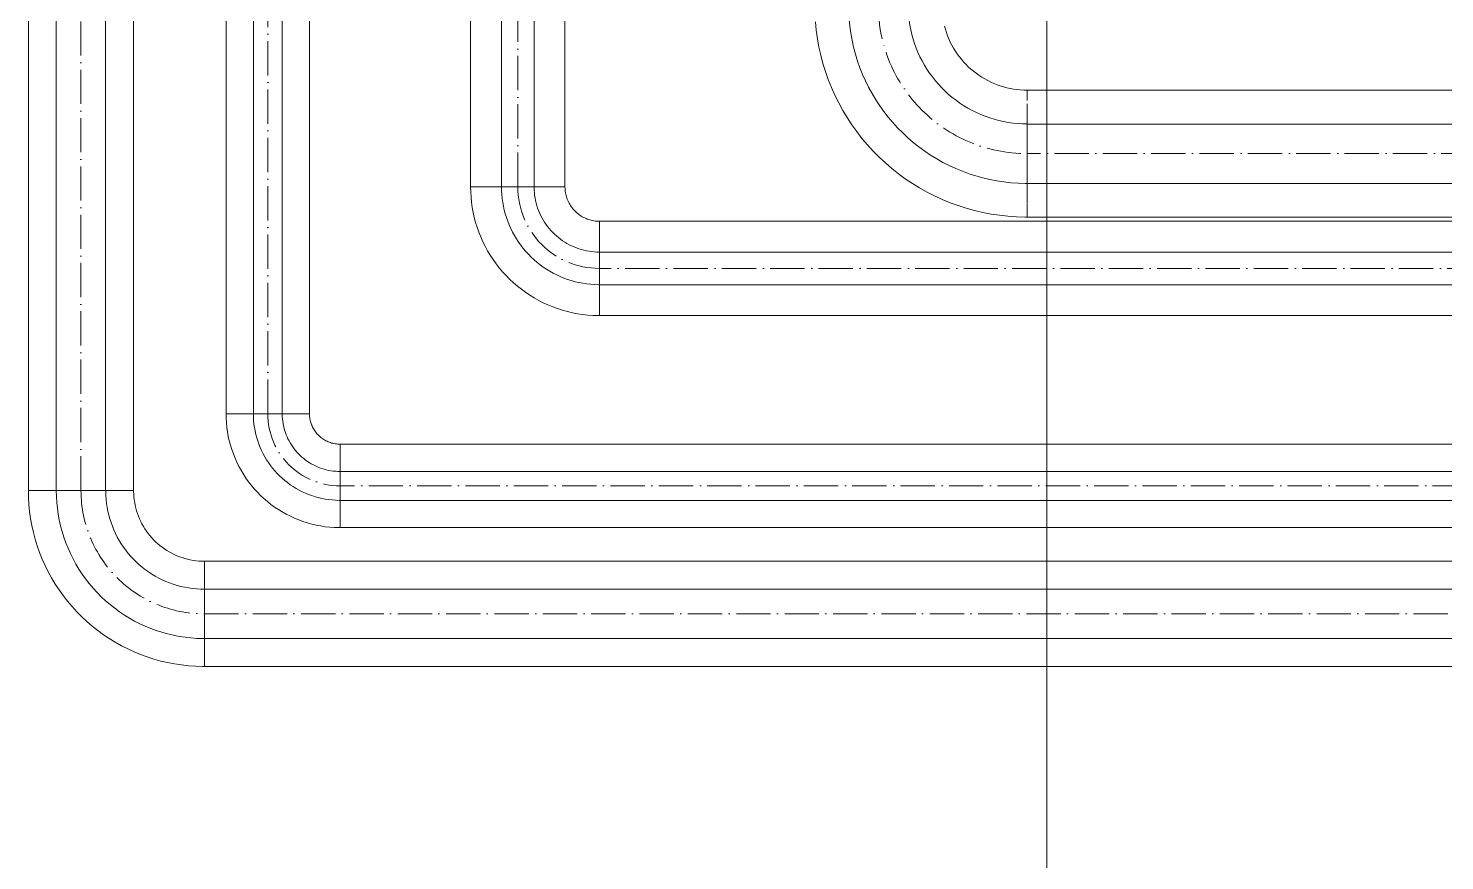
# Model space of a CAD drawing. Header units: millimetres. Extents: x -88595 to 880822, y -1054509 to -148035.
# Drawn here: x 535366.3 to 535779.2, y -274549 to -274306.2 of the extents above; entities that cross this region are included whole.
import ezdxf

# ---------------------------------------------------------------- set-up
doc = ezdxf.new("R2010")
doc.units = ezdxf.units.MM
for name, pattern in [('$0$ADSK_Скрыто', [6, 3, -3]), ('$1$ADSK_Скрыто', [6, 3, -3]), ('$11$ADSK_Осевая', [14, 10, -2, 0, -2]), ('ADSK_Линия сетки', [25, 20, -2.5, 0, -2.5])]:
    doc.linetypes.add(name, pattern=pattern)
for name, color, linetype, lineweight in [('Изоляция', 7, 'Continuous', 18), ('Линии', 7, 'Continuous', 9), ('Оборудование', 7, 'Continuous', 18), ('Оси', 7, 'Continuous', 9), ('Трубопроводы', 7, 'Continuous', 18)]:
    doc.layers.add(name, color=color, linetype=linetype, lineweight=lineweight)

# ---------------------------------------------------------------- blocks, each defined once
blk = doc.blocks.new('$0$ADSK_МедьПайка_Отвод-гнутая труба - Отвод _гнутая труба_-V30-В_Координация_кровля ОВ3')
at = {"layer": 'Линии', "color": 134, "linetype": '$0$ADSK_Скрыто', "true_color": 0x00a6a6}
for p, q in [((-7.45, 39.7), (-7.94, 39.7)), ((-7.45, 39.7), (-7.94, 39.7)), ((-3.82, 39.7), (-4.37, 39.7)), ((-3.82, 39.7), (-4.37, 39.7)), ((4.37, 39.7), (3.83, 39.7)), ((4.37, 39.7), (3.83, 39.7)), ((7.94, 39.7), (7.46, 39.7)), ((7.94, 39.7), (7.46, 39.7))]:
    blk.add_line(p, q, dxfattribs=at)
at = {"layer": 'Трубопроводы', "color": 134, "true_color": 0x00a6a6, "flags": 128}
for points in [[(-39.7, -7.94), (-37.79, -7.9), (-35.89, -7.79), (-34, -7.6), (-32.11, -7.33), (-30.24, -6.99), (-28.38, -6.57), (-26.53, -6.08), (-24.71, -5.52), (-22.92, -4.89), (-21.15, -4.18), (-19.41, -3.4), (-17.7, -2.56), (-16.03, -1.64), (-14.39, -0.66), (-12.8, 0.38), (-11.25, 1.49), (-9.74, 2.66), (-8.29, 3.88), (-6.88, 5.17), (-5.53, 6.51), (-4.23, 7.9), (-2.98, 9.35), (-1.8, 10.84), (-0.67, 12.38), (0.39, 13.96), (1.38, 15.58), (2.32, 17.25), (3.18, 18.94), (3.98, 20.68), (4.7, 22.44), (5.36, 24.23), (5.94, 26.04), (6.45, 27.88), (6.89, 29.73), (7.25, 31.6), (7.53, 33.49), (7.74, 35.38), (7.88, 37.28), (7.94, 39.19), (7.94, 39.7)], [(-7.94, 39.7), (-7.97, 38.43), (-8.04, 37.16), (-8.17, 35.9), (-8.35, 34.64), (-8.57, 33.39), (-8.85, 32.15), (-9.18, 30.92), (-9.55, 29.71), (-9.98, 28.51), (-10.45, 27.33), (-10.97, 26.17), (-11.53, 25.03), (-12.14, 23.92), (-12.79, 22.83), (-13.49, 21.77), (-14.23, 20.73), (-15, 19.73), (-15.82, 18.76), (-16.68, 17.82), (-17.57, 16.92), (-18.5, 16.05), (-19.46, 15.22), (-20.46, 14.43), (-21.49, 13.68), (-22.54, 12.97), (-23.62, 12.31), (-24.73, 11.69), (-25.86, 11.11), (-27.02, 10.58), (-28.19, 10.1), (-29.38, 9.66), (-30.59, 9.27), (-31.82, 8.93), (-33.05, 8.64), (-34.3, 8.4), (-35.56, 8.21), (-36.82, 8.07), (-38.09, 7.98), (-39.36, 7.94), (-39.7, 7.94)]]:
    blk.add_lwpolyline(points, dxfattribs=at)
blk = doc.blocks.new('$0$ADSK_МедьПайка_Отвод-гнутая труба - Отвод _гнутая труба_-V85-В_Координация_кровля ОВ3')
at = {"layer": 'Линии', "color": 190, "linetype": '$0$ADSK_Скрыто', "true_color": 0x8000ff}
for p, q in [((-3.13, 23.8), (-3.53, 23.8)), ((-3.13, 23.8), (-3.53, 23.8)), ((3.53, 23.8), (3.13, 23.8)), ((3.53, 23.8), (3.13, 23.8))]:
    blk.add_line(p, q, dxfattribs=at)
at = {"layer": 'Трубопроводы', "color": 190, "true_color": 0x8000ff, "flags": 128}
for points in [[(-23.8, -4.76), (-22.66, -4.74), (-21.52, -4.67), (-20.38, -4.55), (-19.25, -4.4), (-18.13, -4.19), (-17.01, -3.94), (-15.91, -3.65), (-14.82, -3.31), (-13.74, -2.93), (-12.68, -2.51), (-11.64, -2.04), (-10.61, -1.53), (-9.61, -0.98), (-8.63, -0.4), (-7.67, 0.23), (-6.74, 0.89), (-5.84, 1.59), (-4.97, 2.33), (-4.12, 3.1), (-3.31, 3.9), (-2.53, 4.74), (-1.79, 5.6), (-1.08, 6.5), (-0.4, 7.42), (0.23, 8.37), (0.83, 9.34), (1.39, 10.34), (1.91, 11.36), (2.38, 12.39), (2.82, 13.45), (3.21, 14.52), (3.56, 15.61), (3.87, 16.71), (4.13, 17.82), (4.34, 18.95), (4.52, 20.08), (4.64, 21.21), (4.72, 22.35), (4.76, 23.49), (4.76, 23.8)], [(-4.76, 23.8), (-4.78, 23.04), (-4.82, 22.28), (-4.9, 21.52), (-5, 20.77), (-5.14, 20.02), (-5.31, 19.27), (-5.5, 18.54), (-5.73, 17.81), (-5.98, 17.09), (-6.26, 16.39), (-6.57, 15.69), (-6.91, 15.01), (-7.28, 14.34), (-7.67, 13.69), (-8.09, 13.05), (-8.53, 12.43), (-9, 11.83), (-9.49, 11.25), (-10, 10.68), (-10.53, 10.14), (-11.09, 9.62), (-11.67, 9.13), (-12.27, 8.65), (-12.88, 8.2), (-13.51, 7.78), (-14.16, 7.38), (-14.83, 7.01), (-15.5, 6.66), (-16.2, 6.34), (-16.9, 6.05), (-17.62, 5.79), (-18.34, 5.56), (-19.07, 5.36), (-19.82, 5.18), (-20.56, 5.04), (-21.32, 4.92), (-22.07, 4.84), (-22.83, 4.78), (-23.59, 4.76), (-23.8, 4.76)]]:
    blk.add_lwpolyline(points, dxfattribs=at)
blk = doc.blocks.new('Кровля')
at = {"layer": 'Оси', "linetype": 'ADSK_Линия сетки', "ltscale": 100}
blk.add_line((547930.5, 695936.1), (547930.5, 629959.32), dxfattribs=at)

msp = doc.modelspace()

# ---------------------------------------------------------------- linework, layer by layer
at = {"layer": 'Изоляция', "color": 190, "true_color": 0x8000ff}
for p, q in [((535423.91, -274418.64), (535423.91, -273819.5)), ((535431.87, -274418.64), (535431.87, -273819.5)), ((535440.29, -274418.64), (535440.29, -273819.5)), ((535448.26, -274418.64), (535448.26, -273819.5)), ((535495.21, -274352.44), (535495.21, -273993.58)), ((535504.21, -274352.44), (535504.21, -273993.58)), ((535513.73, -274352.44), (535513.73, -273993.58)), ((535522.73, -274352.44), (535522.73, -273993.58)), ((535495.21, -274352.44), (535522.73, -274352.44)), ((535532.77, -274362.48), (535532.77, -274364.32)), ((536621.87, -274362.48), (535532.77, -274362.48)), ((535532.77, -274372.66), (535532.77, -274370.27)), ((536621.87, -274371.48), (535532.77, -274371.48)), ((535532.77, -274379.3), (535532.77, -274373.18)), ((535532.77, -274382.21), (535532.77, -274379.81)), ((536621.87, -274381.01), (535532.77, -274381.01)), ((535532.77, -274384.82), (535532.77, -274383.16)), ((535532.77, -274388.64), (535532.77, -274390)), ((536621.87, -274390), (535532.77, -274390)), ((535423.91, -274418.64), (535448.26, -274418.64)), ((535457.14, -274427.52), (535457.14, -274429.15)), ((536871.4, -274427.52), (535457.14, -274427.52)), ((535457.14, -274436.53), (535457.14, -274434.42)), ((536871.4, -274435.49), (535457.14, -274435.49)), ((535457.14, -274442.41), (535457.14, -274436.99)), ((535457.14, -274444.98), (535457.14, -274442.86)), ((536871.4, -274443.92), (535457.14, -274443.92)), ((535457.14, -274447.29), (535457.14, -274445.82)), ((535457.14, -274450.67), (535457.14, -274451.87)), ((536871.4, -274451.87), (535457.14, -274451.87))]:
    msp.add_line(p, q, dxfattribs=at)
at = {"layer": 'Изоляция', "color": 134, "true_color": 0x00a6a6}
for p, q in [((535366.27, -274441.06), (535366.27, -273937.59)), ((535374.42, -274441.06), (535374.42, -273937.59)), ((535388.81, -274441.06), (535388.81, -273937.59)), ((535396.97, -274441.06), (535396.97, -273937.59)), ((536662.43, -274324.23), (535657.48, -274324.23)), ((535657.48, -274333.44), (535657.48, -274331.21)), ((536662.43, -274334.11), (535657.48, -274334.11)), ((535657.48, -274337.94), (535657.48, -274334.72)), ((535657.48, -274346.88), (535657.48, -274338.64)), ((535657.48, -274350.8), (535657.48, -274347.57)), ((536662.43, -274351.46), (535657.48, -274351.46)), ((535657.48, -274354.31), (535657.48, -274352.07)), ((535657.48, -274357.24), (535657.48, -274355.94)), ((535657.48, -274357.37), (535657.48, -274358.8)), ((535657.48, -274360.65), (535657.48, -274361.28)), ((536662.43, -274361.28), (535657.48, -274361.28)), ((535366.27, -274441.06), (535396.97, -274441.06)), ((535417.59, -274461.68), (536788.52, -274461.68)), ((535417.59, -274469.31), (535417.59, -274467.46)), ((535417.59, -274469.82), (536788.52, -274469.82)), ((535417.59, -274473.04), (535417.59, -274470.37)), ((535417.59, -274480.45), (535417.59, -274473.62)), ((535417.59, -274483.69), (535417.59, -274481.02)), ((535417.59, -274484.2), (536788.52, -274484.2)), ((535417.59, -274486.6), (535417.59, -274484.75)), ((535417.59, -274489.03), (535417.59, -274487.95)), ((535417.59, -274489.14), (535417.59, -274490.32)), ((535417.59, -274491.86), (535417.59, -274492.38)), ((535417.59, -274492.38), (536788.52, -274492.38))]:
    msp.add_line(p, q, dxfattribs=at)
at = {"layer": 'Изоляция', "color": 134, "true_color": 0x00a6a6, "flags": 128}
for points in [[(535595.74, -274304.29), (535595.99, -274306.76), (535596.33, -274309.21), (535596.78, -274311.65), (535597.32, -274314.07), (535597.95, -274316.46), (535598.69, -274318.83), (535599.51, -274321.16), (535600.43, -274323.46), (535601.44, -274325.73), (535602.54, -274327.95), (535603.73, -274330.12), (535605, -274332.25), (535606.36, -274334.32), (535607.8, -274336.33), (535609.32, -274338.29), (535610.91, -274340.19), (535612.58, -274342.02), (535614.33, -274343.78), (535616.14, -274345.47), (535618.02, -274347.08), (535619.96, -274348.62), (535621.96, -274350.08), (535624.01, -274351.46), (535626.13, -274352.76), (535628.29, -274353.97), (535630.49, -274355.1), (535632.75, -274356.13), (535635.04, -274357.07), (535637.36, -274357.93), (535639.72, -274358.68), (535642.11, -274359.35), (535644.52, -274359.91), (535646.95, -274360.38), (535649.4, -274360.75), (535651.86, -274361.03), (535654.34, -274361.2), (535656.81, -274361.28), (535657.48, -274361.28)], [(535657.48, -274324.23), (535656.49, -274324.21), (535655.49, -274324.15), (535654.5, -274324.05), (535653.52, -274323.92), (535652.54, -274323.74), (535651.56, -274323.52), (535650.6, -274323.26), (535649.65, -274322.97), (535648.71, -274322.64), (535647.79, -274322.27), (535646.88, -274321.86), (535645.99, -274321.42), (535645.11, -274320.94), (535644.26, -274320.43), (535643.43, -274319.89), (535642.62, -274319.31), (535641.83, -274318.7), (535641.07, -274318.06), (535640.33, -274317.38), (535639.63, -274316.68), (535638.95, -274315.96), (535638.3, -274315.2), (535637.68, -274314.42), (535637.09, -274313.62), (535636.54, -274312.79), (535636.02, -274311.94), (535635.53, -274311.07), (535635.08, -274310.19), (535634.66, -274309.28), (535634.28, -274308.36), (535633.94, -274307.43), (535633.64, -274306.48), (535633.37, -274305.52)], [(535366.27, -274441.06), (535366.31, -274443.11), (535366.43, -274445.16), (535366.63, -274447.2), (535366.92, -274449.23), (535367.29, -274451.25), (535367.74, -274453.26), (535368.26, -274455.24), (535368.87, -274457.2), (535369.56, -274459.14), (535370.32, -274461.04), (535371.15, -274462.92), (535372.07, -274464.76), (535373.05, -274466.56), (535374.1, -274468.32), (535375.23, -274470.04), (535376.42, -274471.71), (535377.68, -274473.33), (535379, -274474.9), (535380.39, -274476.42), (535381.83, -274477.87), (535383.33, -274479.28), (535384.89, -274480.61), (535386.5, -274481.89), (535388.15, -274483.1), (535389.86, -274484.24), (535391.61, -274485.32), (535393.4, -274486.32), (535395.23, -274487.25), (535397.09, -274488.11), (535398.99, -274488.89), (535400.92, -274489.6), (535402.87, -274490.23), (535404.85, -274490.78), (535406.85, -274491.25), (535408.87, -274491.63), (535410.9, -274491.94), (535412.94, -274492.17), (535414.98, -274492.31), (535417.04, -274492.38), (535417.59, -274492.38)], [(535417.59, -274461.68), (535416.76, -274461.66), (535415.94, -274461.62), (535415.12, -274461.53), (535414.3, -274461.42), (535413.49, -274461.27), (535412.69, -274461.09), (535411.89, -274460.88), (535411.1, -274460.63), (535410.32, -274460.36), (535409.56, -274460.05), (535408.8, -274459.72), (535408.07, -274459.35), (535407.34, -274458.96), (535406.63, -274458.53), (535405.94, -274458.08), (535405.27, -274457.6), (535404.62, -274457.09), (535403.99, -274456.56), (535403.38, -274456.01), (535402.79, -274455.43), (535402.23, -274454.82), (535401.69, -274454.2), (535401.18, -274453.55), (535400.69, -274452.89), (535400.23, -274452.2), (535399.8, -274451.5), (535399.4, -274450.78), (535399.03, -274450.04), (535398.68, -274449.29), (535398.37, -274448.53), (535398.08, -274447.76), (535397.83, -274446.97), (535397.61, -274446.18), (535397.42, -274445.37), (535397.27, -274444.56), (535397.14, -274443.75), (535397.05, -274442.93), (535396.99, -274442.1), (535396.97, -274441.28), (535396.97, -274441.06)]]:
    msp.add_lwpolyline(points, dxfattribs=at)
at = {"layer": 'Изоляция', "color": 190, "true_color": 0x8000ff, "flags": 128}
for points in [[(535495.21, -274352.44), (535495.24, -274353.94), (535495.33, -274355.44), (535495.48, -274356.94), (535495.69, -274358.42), (535495.96, -274359.9), (535496.29, -274361.37), (535496.67, -274362.82), (535497.12, -274364.25), (535497.62, -274365.67), (535498.18, -274367.07), (535498.79, -274368.44), (535499.45, -274369.78), (535500.17, -274371.1), (535500.95, -274372.39), (535501.77, -274373.65), (535502.64, -274374.87), (535503.56, -274376.06), (535504.53, -274377.21), (535505.55, -274378.31), (535506.6, -274379.38), (535507.7, -274380.41), (535508.84, -274381.39), (535510.02, -274382.32), (535511.23, -274383.21), (535512.48, -274384.04), (535513.76, -274384.83), (535515.07, -274385.57), (535516.41, -274386.25), (535517.77, -274386.87), (535519.16, -274387.45), (535520.57, -274387.96), (535522, -274388.42), (535523.45, -274388.82), (535524.91, -274389.17), (535526.39, -274389.45), (535527.87, -274389.68), (535529.36, -274389.84), (535530.86, -274389.95), (535532.36, -274390), (535532.77, -274390)], [(535532.77, -274362.48), (535532.37, -274362.47), (535531.97, -274362.45), (535531.57, -274362.41), (535531.17, -274362.35), (535530.78, -274362.28), (535530.38, -274362.19), (535530, -274362.09), (535529.61, -274361.97), (535529.23, -274361.84), (535528.86, -274361.69), (535528.49, -274361.52), (535528.13, -274361.34), (535527.78, -274361.15), (535527.44, -274360.95), (535527.1, -274360.73), (535526.77, -274360.49), (535526.46, -274360.25), (535526.15, -274359.99), (535525.85, -274359.72), (535525.57, -274359.43), (535525.29, -274359.14), (535525.03, -274358.84), (535524.78, -274358.52), (535524.55, -274358.2), (535524.32, -274357.86), (535524.11, -274357.52), (535523.92, -274357.17), (535523.73, -274356.81), (535523.57, -274356.45), (535523.41, -274356.08), (535523.27, -274355.7), (535523.15, -274355.32), (535523.04, -274354.93), (535522.95, -274354.54), (535522.88, -274354.15), (535522.82, -274353.75), (535522.77, -274353.35), (535522.74, -274352.95), (535522.73, -274352.55), (535522.73, -274352.44)], [(535423.91, -274418.64), (535423.93, -274419.97), (535424.01, -274421.3), (535424.14, -274422.62), (535424.33, -274423.93), (535424.57, -274425.24), (535424.86, -274426.54), (535425.2, -274427.82), (535425.59, -274429.09), (535426.04, -274430.35), (535426.53, -274431.58), (535427.07, -274432.79), (535427.66, -274433.99), (535428.3, -274435.15), (535428.98, -274436.29), (535429.71, -274437.4), (535430.48, -274438.49), (535431.3, -274439.54), (535432.15, -274440.55), (535433.05, -274441.53), (535433.98, -274442.48), (535434.96, -274443.39), (535435.96, -274444.25), (535437.01, -274445.08), (535438.08, -274445.86), (535439.18, -274446.6), (535440.32, -274447.3), (535441.48, -274447.95), (535442.66, -274448.55), (535443.87, -274449.11), (535445.1, -274449.61), (535446.34, -274450.07), (535447.61, -274450.48), (535448.89, -274450.83), (535450.19, -274451.14), (535451.49, -274451.39), (535452.8, -274451.59), (535454.13, -274451.74), (535455.45, -274451.83), (535456.78, -274451.87), (535457.14, -274451.87)], [(535457.14, -274427.52), (535456.78, -274427.52), (535456.43, -274427.49), (535456.08, -274427.46), (535455.72, -274427.41), (535455.37, -274427.35), (535455.03, -274427.27), (535454.68, -274427.18), (535454.34, -274427.07), (535454.01, -274426.95), (535453.68, -274426.82), (535453.36, -274426.68), (535453.04, -274426.52), (535452.72, -274426.35), (535452.42, -274426.17), (535452.12, -274425.97), (535451.83, -274425.76), (535451.55, -274425.55), (535451.28, -274425.32), (535451.02, -274425.08), (535450.77, -274424.83), (535450.52, -274424.57), (535450.29, -274424.3), (535450.07, -274424.02), (535449.86, -274423.73), (535449.66, -274423.44), (535449.48, -274423.14), (535449.3, -274422.83), (535449.14, -274422.51), (535448.99, -274422.19), (535448.86, -274421.86), (535448.74, -274421.52), (535448.63, -274421.19), (535448.53, -274420.84), (535448.45, -274420.5), (535448.38, -274420.15), (535448.33, -274419.8), (535448.29, -274419.44), (535448.27, -274419.09), (535448.26, -274418.74), (535448.26, -274418.64)]]:
    msp.add_lwpolyline(points, dxfattribs=at)
at = {"layer": 'Линии', "color": 134, "linetype": '$1$ADSK_Скрыто', "true_color": 0x00a6a6}
for p, q in [((535657.48, -274324.23), (535657.48, -274331.07)), ((535657.48, -274331.21), (535657.48, -274324.7)), ((535657.48, -274334.72), (535657.48, -274333.48)), ((535657.48, -274333.5), (535657.48, -274334.62)), ((535657.48, -274334.08), (535657.48, -274334.61)), ((535657.48, -274337.96), (535657.48, -274338.57)), ((535657.48, -274337.98), (535657.48, -274338.58)), ((535657.48, -274338.64), (535657.48, -274337.99)), ((535657.48, -274347.52), (535657.48, -274346.88)), ((535657.48, -274346.95), (535657.48, -274347.53)), ((535657.48, -274346.95), (535657.48, -274347.55)), ((535657.48, -274352.03), (535657.48, -274350.8)), ((535657.48, -274350.9), (535657.48, -274352.02)), ((535657.48, -274350.91), (535657.48, -274351.44)), ((535657.48, -274355.9), (535657.48, -274354.31)), ((535657.48, -274354.45), (535657.48, -274355.86)), ((535657.48, -274358.8), (535657.48, -274360.65)), ((535657.48, -274360.69), (535657.48, -274358.91)), ((535417.59, -274461.68), (535417.59, -274467.35)), ((535417.59, -274467.46), (535417.59, -274462.07)), ((535417.59, -274470.37), (535417.59, -274469.35)), ((535417.59, -274469.36), (535417.59, -274470.29)), ((535417.59, -274469.84), (535417.59, -274470.28)), ((535417.59, -274473.06), (535417.59, -274473.56)), ((535417.59, -274473.08), (535417.59, -274473.57)), ((535417.59, -274473.62), (535417.59, -274473.08)), ((535417.59, -274480.98), (535417.59, -274480.45)), ((535417.59, -274480.5), (535417.59, -274480.99)), ((535417.59, -274480.5), (535417.59, -274481)), ((535417.59, -274484.71), (535417.59, -274483.69)), ((535417.59, -274483.78), (535417.59, -274484.71)), ((535417.59, -274483.79), (535417.59, -274484.23)), ((535417.59, -274487.92), (535417.59, -274486.6)), ((535417.59, -274486.72), (535417.59, -274487.89)), ((535417.59, -274490.32), (535417.59, -274491.86)), ((535417.59, -274491.89), (535417.59, -274490.42))]:
    msp.add_line(p, q, dxfattribs=at)
at = {"layer": 'Линии', "color": 190, "linetype": '$1$ADSK_Скрыто', "true_color": 0x8000ff}
for p, q in [((535522.73, -274352.55), (535522.73, -274352.44)), ((535532.77, -274365.48), (535532.77, -274364.28)), ((535532.77, -274370.27), (535532.77, -274364.28)), ((535532.77, -274364.32), (535532.77, -274370.19)), ((535532.77, -274372.68), (535532.77, -274373.12)), ((535532.77, -274372.7), (535532.77, -274373.11)), ((535532.77, -274373.18), (535532.77, -274372.71)), ((535532.77, -274379.77), (535532.77, -274379.3)), ((535532.77, -274379.36), (535532.77, -274379.8)), ((535532.77, -274379.37), (535532.77, -274379.77)), ((535532.77, -274383.11), (535532.77, -274382.21)), ((535532.77, -274382.29), (535532.77, -274383.12)), ((535532.77, -274388.64), (535532.77, -274384.82)), ((535532.77, -274384.93), (535532.77, -274388.72)), ((535448.26, -274418.74), (535448.26, -274418.64)), ((535457.14, -274434.42), (535457.14, -274429.11)), ((535457.14, -274430.18), (535457.14, -274429.12)), ((535457.14, -274429.15), (535457.14, -274434.34)), ((535457.14, -274436.55), (535457.14, -274436.94)), ((535457.14, -274436.57), (535457.14, -274436.93)), ((535457.14, -274436.99), (535457.14, -274436.57)), ((535457.14, -274442.82), (535457.14, -274442.41)), ((535457.14, -274442.46), (535457.14, -274442.85)), ((535457.14, -274442.47), (535457.14, -274442.83)), ((535457.14, -274445.78), (535457.14, -274444.98)), ((535457.14, -274445.06), (535457.14, -274445.79)), ((535457.14, -274450.67), (535457.14, -274447.29)), ((535457.14, -274447.39), (535457.14, -274450.74))]:
    msp.add_line(p, q, dxfattribs=at)
at = {"layer": 'Трубопроводы', "color": 190, "linetype": '$11$ADSK_Осевая', "true_color": 0x8000ff}
for p, q in [((535436.08, -274418.64), (535436.08, -273819.5)), ((535508.97, -274352.44), (535508.97, -273993.58)), ((536621.87, -274376.24), (535532.77, -274376.24)), ((536871.4, -274439.7), (535457.14, -274439.7))]:
    msp.add_line(p, q, dxfattribs=at)
at = {"layer": 'Трубопроводы', "color": 134, "linetype": '$11$ADSK_Осевая', "true_color": 0x00a6a6}
for p, q in [((535381.62, -274441.06), (535381.62, -273937.59)), ((536662.43, -274342.76), (535657.48, -274342.76)), ((535417.59, -274477.03), (536788.52, -274477.03))]:
    msp.add_line(p, q, dxfattribs=at)
for centre, radius in [((535657.48, -274299.34), 43.41), ((535417.59, -274441.06), 35.97)]:
    msp.add_arc(centre, radius, 180, 270, dxfattribs=at)
at = {"layer": 'Трубопроводы', "color": 190, "linetype": '$11$ADSK_Осевая', "true_color": 0x8000ff}
for centre, radius in [((535532.77, -274352.44), 23.8), ((535457.14, -274418.64), 21.06)]:
    msp.add_arc(centre, radius, 180, 270, dxfattribs=at)

# ---------------------------------------------------------------- block references
at = {"layer": 'Линии', "color": 134, "linetype": '$0$ADSK_Скрыто', "true_color": 0x00a6a6, "rotation": 270}
for p, xscale, yscale, zscale in [((535614.07, -274342.76), 1.093565525358186, 1.093565525358186, 1.093565525358186), ((535381.62, -274477.03), 0.9061393152249667, 0.9061393152249667, 0.9061393152249667)]:
    msp.add_blockref('$0$ADSK_МедьПайка_Отвод-гнутая труба - Отвод _гнутая труба_-V30-В_Координация_кровля ОВ3', p, dxfattribs=dict(at, xscale=xscale, yscale=yscale, zscale=zscale))
at = {"layer": 'Линии', "color": 190, "linetype": '$0$ADSK_Скрыто', "true_color": 0x8000ff, "rotation": 270}
msp.add_blockref('$0$ADSK_МедьПайка_Отвод-гнутая труба - Отвод _гнутая труба_-V85-В_Координация_кровля ОВ3', (535508.97, -274376.24), dxfattribs=at)
at = {"layer": 'Линии', "color": 190, "linetype": '$0$ADSK_Скрыто', "true_color": 0x8000ff, "xscale": 0.8848110465009508, "yscale": 0.8848110465009508, "zscale": 0.8848110465009508, "rotation": 270}
msp.add_blockref('$0$ADSK_МедьПайка_Отвод-гнутая труба - Отвод _гнутая труба_-V85-В_Координация_кровля ОВ3', (535436.08, -274439.7), dxfattribs=at)
at = {"layer": 'Оборудование', "color": 5, "true_color": 0x0000ff}
msp.add_blockref('Кровля', (-12267.25, -926437.39), dxfattribs=at)

doc.saveas('drawing.dxf')
